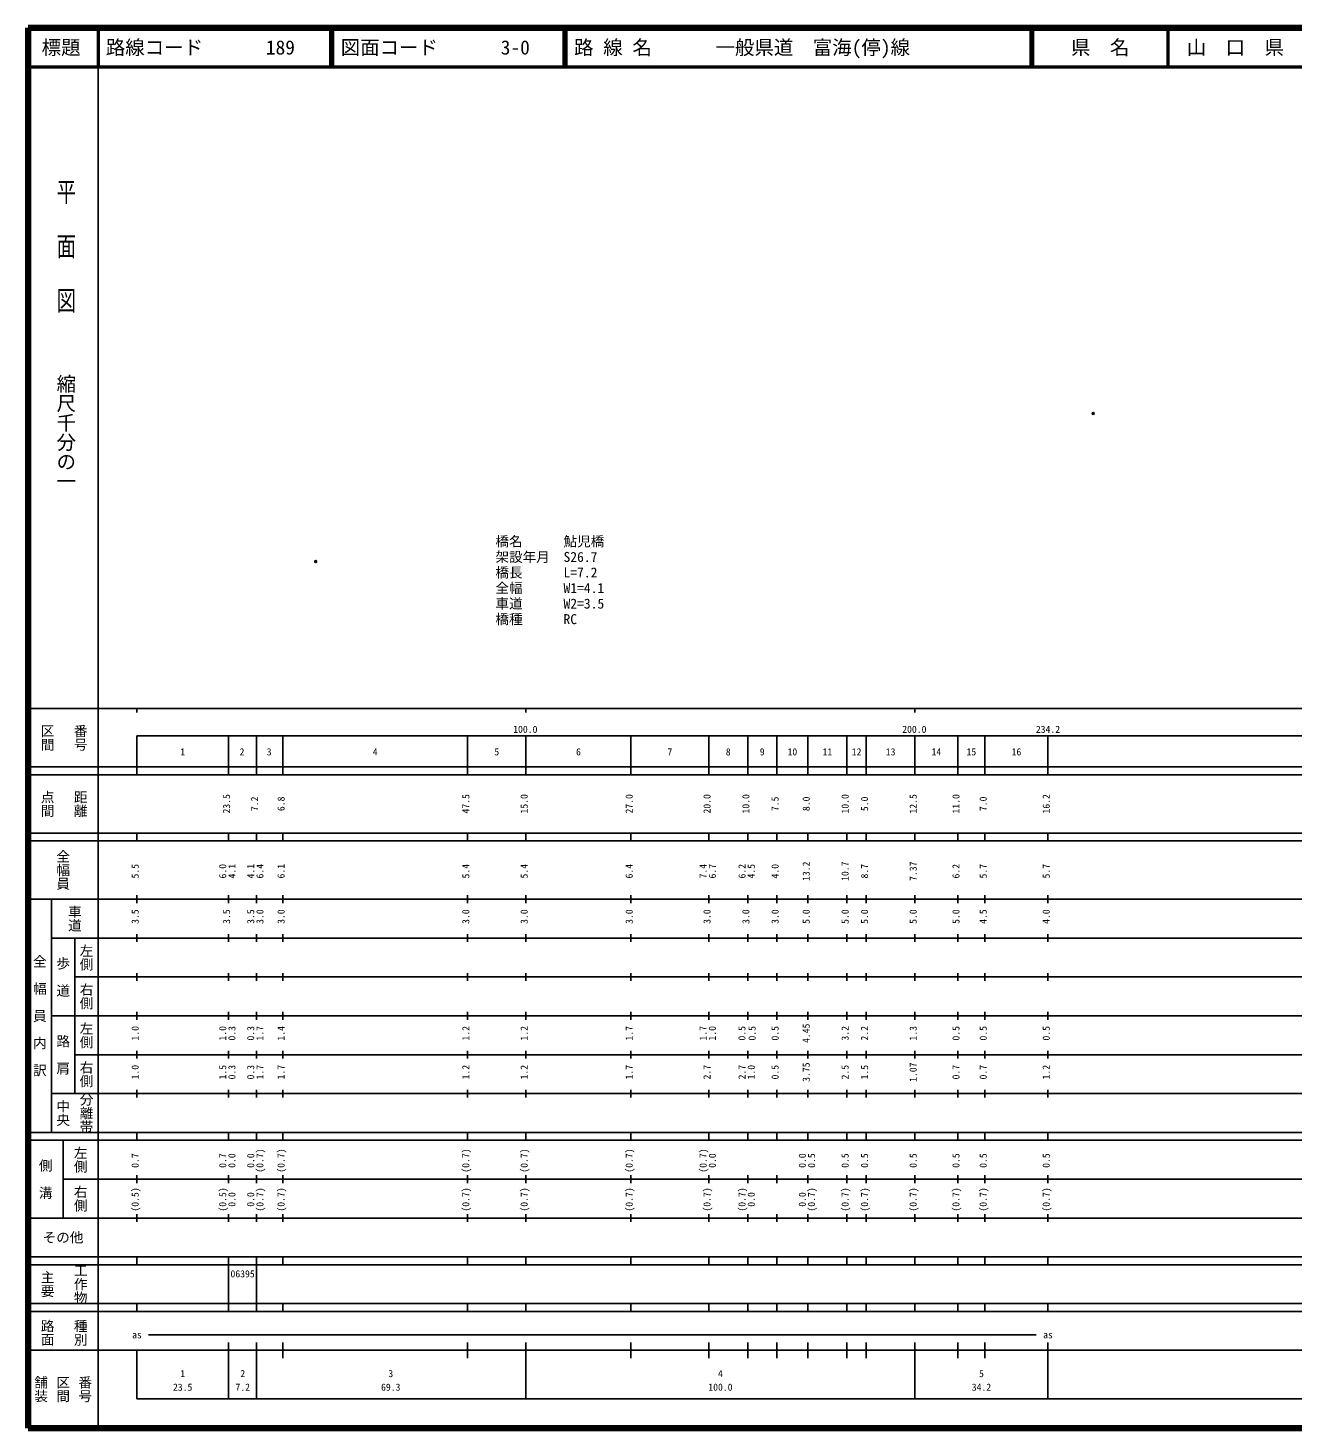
# Model space of a CAD drawing. Units: millimetres on the paper. Extents: x 40 to 680, y 20 to 380.
# Drawn here: x 40 to 365.2, y 20 to 380 of the extents above; entities that cross this region are included whole.
import ezdxf
from ezdxf.enums import TextEntityAlignment as Align

# ---------------------------------------------------------------- set-up
doc = ezdxf.new("R2010")
doc.units = ezdxf.units.MM
doc.header["$PDMODE"] = 32
doc.header["$PDSIZE"] = 0.5
for name, color, linetype in [('M-OTRS', 6, 'Continuous'), ('M-STR-HTXT', 7, 'Continuous'), ('M-TTL-TXT', 7, 'Continuous')]:
    doc.layers.add(name, color=color, linetype=linetype)
for name, color, linetype, lineweight in [('M-TTL', 2, 'Continuous', 140), ('M-TTL-BAND', 7, 'Continuous', 25), ('M-TTL-LINE', 7, 'Continuous', 50)]:
    doc.layers.add(name, color=color, linetype=linetype, lineweight=lineweight)
doc.styles.add('@ＭＳ ゴシック', font='')
doc.styles.add('ＭＳ ゴシック', font='')
doc.styles.get('@ＭＳ ゴシック').set_extended_font_data('@MS Gothic')
doc.styles.get('ＭＳ ゴシック').set_extended_font_data('MS Gothic')

msp = doc.modelspace()

# ---------------------------------------------------------------- linework, layer by layer
at = {"layer": 'M-OTRS'}
for p in [(313.828, 280.887), (113.951, 242.8)]:
    msp.add_point(p, dxfattribs=at)
at = {"layer": 'M-TTL'}
for p, q in [((40, 380), (40, 20)), ((680, 380), (40, 380)), ((40, 20), (680, 20))]:
    msp.add_line(p, q, dxfattribs=at)
at = {"layer": 'M-TTL-BAND'}
for p, q in [((58, 370), (58, 20)), ((40, 205), (579, 205)), ((68, 205), (68, 204)), ((168, 205), (168, 204)), ((268, 205), (268, 204)), ((68, 198), (579, 198)), ((68, 198), (68, 188)), ((91.5, 188), (91.5, 198)), ((98.7, 188), (98.7, 198)), ((105.5, 188), (105.5, 198)), ((153, 188), (153, 198)), ((168, 188), (168, 198)), ((195, 188), (195, 198)), ((215, 188), (215, 198)), ((225, 188), (225, 198)), ((232.5, 188), (232.5, 198)), ((240.5, 188), (240.5, 198)), ((250.5, 188), (250.5, 198)), ((255.5, 188), (255.5, 198)), ((268, 188), (268, 198)), ((279, 188), (279, 198)), ((286, 188), (286, 198)), ((302.2, 188), (302.2, 198)), ((40, 190), (579, 190)), ((40, 188), (579, 188)), ((40, 173), (579, 173)), ((68, 171), (68, 173)), ((91.5, 171), (91.5, 173)), ((98.7, 171), (98.7, 173)), ((105.5, 171), (105.5, 173)), ((153, 171), (153, 173)), ((168, 171), (168, 173)), ((195, 171), (195, 173)), ((215, 171), (215, 173)), ((225, 171), (225, 173)), ((232.5, 171), (232.5, 173)), ((240.5, 171), (240.5, 173)), ((250.5, 171), (250.5, 173)), ((255.5, 171), (255.5, 173)), ((268, 171), (268, 173)), ((279, 171), (279, 173)), ((286, 171), (286, 173)), ((302.2, 171), (302.2, 173)), ((40, 171), (579, 171)), ((40, 156), (579, 156)), ((46, 96), (46, 156)), ((68, 155), (68, 157)), ((91.5, 155), (91.5, 157)), ((98.7, 155), (98.7, 157)), ((105.5, 155), (105.5, 157)), ((153, 155), (153, 157)), ((168, 155), (168, 157)), ((195, 155), (195, 157)), ((215, 155), (215, 157)), ((225, 155), (225, 157)), ((232.5, 155), (232.5, 157)), ((240.5, 155), (240.5, 157)), ((250.5, 155), (250.5, 157)), ((255.5, 155), (255.5, 157)), ((268, 155), (268, 157)), ((279, 155), (279, 157)), ((286, 155), (286, 157)), ((302.2, 155), (302.2, 157)), ((46, 146), (579, 146)), ((52, 146), (52, 106)), ((68, 145), (68, 147)), ((91.5, 145), (91.5, 147)), ((98.7, 145), (98.7, 147)), ((105.5, 145), (105.5, 147)), ((153, 145), (153, 147)), ((168, 145), (168, 147)), ((195, 145), (195, 147)), ((215, 145), (215, 147)), ((225, 145), (225, 147)), ((232.5, 145), (232.5, 147)), ((240.5, 145), (240.5, 147)), ((250.5, 145), (250.5, 147)), ((255.5, 145), (255.5, 147)), ((268, 145), (268, 147)), ((279, 145), (279, 147)), ((286, 145), (286, 147)), ((302.2, 145), (302.2, 147)), ((68, 135), (68, 137)), ((91.5, 135), (91.5, 137)), ((98.7, 135), (98.7, 137)), ((105.5, 135), (105.5, 137)), ((153, 135), (153, 137)), ((168, 135), (168, 137)), ((195, 135), (195, 137)), ((215, 135), (215, 137)), ((225, 135), (225, 137)), ((232.5, 135), (232.5, 137)), ((240.5, 135), (240.5, 137)), ((250.5, 135), (250.5, 137)), ((255.5, 135), (255.5, 137)), ((268, 135), (268, 137)), ((279, 135), (279, 137)), ((286, 135), (286, 137)), ((302.2, 135), (302.2, 137)), ((52, 136), (579, 136)), ((46, 126), (579, 126)), ((68, 125), (68, 127)), ((91.5, 125), (91.5, 127)), ((98.7, 125), (98.7, 127)), ((105.5, 125), (105.5, 127)), ((153, 125), (153, 127)), ((168, 125), (168, 127)), ((195, 125), (195, 127)), ((215, 125), (215, 127)), ((225, 125), (225, 127)), ((232.5, 125), (232.5, 127)), ((240.5, 125), (240.5, 127)), ((250.5, 125), (250.5, 127)), ((255.5, 125), (255.5, 127)), ((268, 125), (268, 127)), ((279, 125), (279, 127)), ((286, 125), (286, 127)), ((302.2, 125), (302.2, 127)), ((52, 116), (579, 116)), ((68, 115), (68, 117)), ((91.5, 115), (91.5, 117)), ((98.7, 115), (98.7, 117)), ((105.5, 115), (105.5, 117)), ((153, 115), (153, 117)), ((168, 115), (168, 117)), ((195, 115), (195, 117)), ((215, 115), (215, 117)), ((225, 115), (225, 117)), ((232.5, 115), (232.5, 117)), ((240.5, 115), (240.5, 117)), ((250.5, 115), (250.5, 117)), ((255.5, 115), (255.5, 117)), ((268, 115), (268, 117)), ((279, 115), (279, 117)), ((286, 115), (286, 117)), ((302.2, 115), (302.2, 117)), ((46, 106), (579, 106)), ((68, 105), (68, 107)), ((91.5, 105), (91.5, 107)), ((98.7, 105), (98.7, 107)), ((105.5, 105), (105.5, 107)), ((153, 105), (153, 107)), ((168, 105), (168, 107)), ((195, 105), (195, 107)), ((215, 105), (215, 107)), ((225, 105), (225, 107)), ((232.5, 105), (232.5, 107)), ((240.5, 105), (240.5, 107)), ((250.5, 105), (250.5, 107)), ((255.5, 105), (255.5, 107)), ((268, 105), (268, 107)), ((279, 105), (279, 107)), ((286, 105), (286, 107)), ((302.2, 105), (302.2, 107)), ((40, 96), (579, 96)), ((40, 94), (579, 94)), ((49, 94), (49, 74)), ((68, 94), (68, 96)), ((91.5, 94), (91.5, 96)), ((98.7, 94), (98.7, 96)), ((105.5, 94), (105.5, 96)), ((153, 94), (153, 96)), ((168, 94), (168, 96)), ((195, 94), (195, 96)), ((215, 94), (215, 96)), ((225, 94), (225, 96)), ((232.5, 94), (232.5, 96)), ((240.5, 94), (240.5, 96)), ((250.5, 94), (250.5, 96)), ((255.5, 94), (255.5, 96)), ((268, 94), (268, 96)), ((279, 94), (279, 96)), ((286, 94), (286, 96)), ((302.2, 94), (302.2, 96)), ((49, 84), (579, 84)), ((68, 83), (68, 85)), ((91.5, 83), (91.5, 85)), ((98.7, 83), (98.7, 85)), ((105.5, 83), (105.5, 85)), ((153, 83), (153, 85)), ((168, 83), (168, 85)), ((195, 83), (195, 85)), ((215, 83), (215, 85)), ((225, 83), (225, 85)), ((232.5, 83), (232.5, 85)), ((240.5, 83), (240.5, 85)), ((250.5, 83), (250.5, 85)), ((255.5, 83), (255.5, 85)), ((268, 83), (268, 85)), ((279, 83), (279, 85)), ((286, 83), (286, 85)), ((302.2, 83), (302.2, 85)), ((40, 74), (579, 74)), ((68, 73), (68, 75)), ((91.5, 73), (91.5, 75)), ((98.7, 73), (98.7, 75)), ((105.5, 73), (105.5, 75)), ((153, 73), (153, 75)), ((168, 73), (168, 75)), ((195, 73), (195, 75)), ((215, 73), (215, 75)), ((225, 73), (225, 75)), ((232.5, 73), (232.5, 75)), ((240.5, 73), (240.5, 75)), ((250.5, 73), (250.5, 75)), ((255.5, 73), (255.5, 75)), ((268, 73), (268, 75)), ((279, 73), (279, 75)), ((286, 73), (286, 75)), ((302.2, 73), (302.2, 75)), ((40, 64), (579, 64)), ((40, 62), (579, 62)), ((68, 62), (68, 64)), ((91.5, 62), (91.5, 64)), ((91.5, 52), (91.5, 62)), ((98.7, 62), (98.7, 64)), ((98.7, 52), (98.7, 62)), ((105.5, 62), (105.5, 64)), ((153, 62), (153, 64)), ((168, 62), (168, 64)), ((195, 62), (195, 64)), ((215, 62), (215, 64)), ((225, 62), (225, 64)), ((232.5, 62), (232.5, 64)), ((240.5, 62), (240.5, 64)), ((250.5, 62), (250.5, 64)), ((255.5, 62), (255.5, 64)), ((268, 62), (268, 64)), ((279, 62), (279, 64)), ((286, 62), (286, 64)), ((302.2, 62), (302.2, 64)), ((40, 52), (579, 52)), ((68, 50), (68, 52)), ((91.5, 50), (91.5, 52)), ((98.7, 50), (98.7, 52)), ((105.5, 50), (105.5, 52)), ((153, 50), (153, 52)), ((168, 50), (168, 52)), ((195, 50), (195, 52)), ((215, 50), (215, 52)), ((225, 50), (225, 52)), ((232.5, 50), (232.5, 52)), ((240.5, 50), (240.5, 52)), ((250.5, 50), (250.5, 52)), ((255.5, 50), (255.5, 52)), ((268, 50), (268, 52)), ((279, 50), (279, 52)), ((286, 50), (286, 52)), ((302.2, 50), (302.2, 52)), ((40, 50), (579, 50)), ((71, 44), (299.2, 44)), ((40, 40), (579, 40)), ((68, 40), (68, 27.5)), ((91.5, 27.5), (91.5, 42)), ((98.7, 27.5), (98.7, 42)), ((105.5, 38), (105.5, 42)), ((153, 38), (153, 42)), ((168, 27.5), (168, 42)), ((195, 38), (195, 42)), ((215, 38), (215, 42)), ((225, 38), (225, 42)), ((232.5, 38), (232.5, 42)), ((240.5, 38), (240.5, 42)), ((250.5, 38), (250.5, 42)), ((255.5, 38), (255.5, 42)), ((268, 27.5), (268, 42)), ((279, 38), (279, 42)), ((286, 38), (286, 42)), ((302.2, 27.5), (302.2, 42)), ((68, 27.5), (579, 27.5))]:
    msp.add_line(p, q, dxfattribs=at)
at = {"layer": 'M-TTL-LINE'}
for p, q in [((58, 380), (58, 370)), ((117.75, 380), (117.75, 370)), ((118.25, 380), (118.25, 370)), ((177.75, 380), (177.75, 370)), ((178.25, 380), (178.25, 370)), ((297.75, 380), (297.75, 370)), ((298.25, 380), (298.25, 370)), ((333, 380), (333, 370)), ((40, 370), (680, 370))]:
    msp.add_line(p, q, dxfattribs=at)

# ---------------------------------------------------------------- texts
at = {"layer": 'M-STR-HTXT', "style": 'ＭＳ ゴシック'}
for s, p in [('橋名\u3000\u3000\u3000鮎児橋', (160.155, 249.274)), ('架設年月\u3000S26.7', (160.155, 245.274)), ('橋長\u3000\u3000\u3000L=7.2', (160.155, 241.274)), ('全幅\u3000\u3000\u3000W1=4.1', (160.155, 237.274)), ('車道\u3000\u3000\u3000W2=3.5', (160.155, 233.274)), ('橋種\u3000\u3000\u3000RC', (160.155, 229.274))]:
    msp.add_text(s, height=2.566, dxfattribs=at).set_placement(p, align=Align.TOP_LEFT)
at = {"layer": 'M-TTL-BAND', "style": '@ＭＳ ゴシック', "width": 1.4}
msp.add_text('平  面  図', height=3.666, rotation=270, dxfattribs=at).set_placement((49.777, 306.475), align=Align.MIDDLE_RIGHT)
at = {"layer": 'M-TTL-BAND', "style": '@ＭＳ ゴシック'}
msp.add_text('縮尺千分の一', height=3.666, rotation=270, dxfattribs=at).set_placement((49.777, 261.03), align=Align.MIDDLE_RIGHT)
for s, p in [('区間', (45, 197.5)), ('番号', (53.5, 197.5)), ('点間', (45, 180.5)), ('距離', (53.5, 180.5)), ('全幅員', (49, 163.5)), ('車道', (52, 151)), ('左側', (55, 141)), ('全\u3000幅\u3000員\u3000内\u3000訳', (43, 126)), ('歩\u3000道', (49, 136)), ('右側', (55, 131)), ('左側', (55, 121)), ('路\u3000肩', (49, 116)), ('右側', (55, 111)), ('分離帯', (55, 101)), ('中央', (49, 101)), ('左側', (53.5, 89)), ('側\u3000溝', (44.5, 84)), ('右側', (53.5, 79)), ('工作物', (53.5, 57)), ('主要', (45, 57)), ('路面', (45, 44.5)), ('種別', (53.5, 44.5)), ('舗装', (43.333, 30)), ('区間', (49, 30)), ('番号', (54.667, 30))]:
    msp.add_text(s, height=2.566, rotation=270, dxfattribs=at).set_placement(p, align=Align.MIDDLE_CENTER)
at = {"layer": 'M-TTL-BAND', "style": 'ＭＳ ゴシック'}
for s, p in [('100.0', (167.844, 198.195)), ('200.0', (267.844, 198.195)), ('234.2', (302.2, 198.195)), ('1', (79.75, 192.405)), ('2', (95, 192.405)), ('3', (102, 192.405)), ('4', (129.25, 192.405)), ('5', (160.5, 192.405)), ('6', (181.5, 192.405)), ('7', (205, 192.405)), ('8', (220, 192.405)), ('9', (228.75, 192.405)), ('10', (236.5, 192.405)), ('11', (245.5, 192.405)), ('12', (253, 192.405)), ('13', (261.75, 192.405)), ('14', (273.5, 192.405)), ('15', (282.5, 192.405)), ('16', (294.1, 192.405)), ('as', (68, 42.5)), ('as', (302.2, 42.5)), ('1', (79.75, 32.523)), ('2', (95.2, 32.523)), ('3', (133.25, 32.523)), ('4', (218, 32.523)), ('5', (285.1, 32.523)), ('23.5', (79.75, 29.033)), ('7.2', (95.2, 29.033)), ('69.3', (133.25, 29.033)), ('100.0', (218, 29.033)), ('34.2', (285.1, 29.033))]:
    msp.add_text(s, height=1.833, dxfattribs=at).set_placement(p, align=Align.BOTTOM_CENTER)
for s, p in [('23.5', (92.5, 180.5)), ('7.2', (99.7, 180.5)), ('6.8', (106.5, 180.5)), ('47.5', (154, 180.5)), ('15.0', (169, 180.5)), ('27.0', (196, 180.5)), ('20.0', (216, 180.5)), ('10.0', (226, 180.5)), ('7.5', (233.5, 180.5)), ('8.0', (241.5, 180.5)), ('10.0', (251.5, 180.5)), ('5.0', (256.5, 180.5)), ('12.5', (269, 180.5)), ('11.0', (280, 180.5)), ('7.0', (287, 180.5)), ('16.2', (303.2, 180.5)), ('5.5', (69, 163.174)), ('6.0', (91.5, 163.174)), ('4.1', (93.87, 163.174)), ('4.1', (98.7, 163.174)), ('6.4', (101.07, 163.174)), ('6.1', (106.5, 163.174)), ('5.4', (154, 163.174)), ('5.4', (169, 163.174)), ('6.4', (196, 163.174)), ('7.4', (215, 163.174)), ('6.7', (217.37, 163.174)), ('6.2', (225, 163.174)), ('4.5', (227.37, 163.174)), ('4.0', (233.5, 163.174)), ('13.2', (241.5, 163.174)), ('10.7', (251.5, 163.174)), ('8.7', (256.5, 163.174)), ('7.37', (269, 163.174)), ('6.2', (280, 163.174)), ('5.7', (287, 163.174)), ('5.7', (303.2, 163.174)), ('3.5', (69, 151.5)), ('3.5', (92.5, 151.5)), ('3.5', (98.7, 151.5)), ('3.0', (101.07, 151.5)), ('3.0', (106.5, 151.5)), ('3.0', (154, 151.5)), ('3.0', (169, 151.5)), ('3.0', (196, 151.5)), ('3.0', (216, 151.5)), ('3.0', (226, 151.5)), ('3.0', (233.5, 151.5)), ('5.0', (241.5, 151.5)), ('5.0', (251.5, 151.5)), ('5.0', (256.5, 151.5)), ('5.0', (269, 151.5)), ('5.0', (280, 151.5)), ('4.5', (287, 151.5)), ('4.0', (303.2, 151.5)), ('1.0', (69, 121.5)), ('1.0', (91.5, 121.5)), ('0.3', (93.87, 121.5)), ('0.3', (98.7, 121.5)), ('1.7', (101.07, 121.5)), ('1.4', (106.5, 121.5)), ('1.2', (154, 121.5)), ('1.2', (169, 121.5)), ('1.7', (196, 121.5)), ('1.7', (215, 121.5)), ('1.0', (217.37, 121.5)), ('0.5', (224.981, 121.5)), ('0.5', (227.585, 121.5)), ('0.5', (233.5, 121.5)), ('4.45', (241.5, 121.5)), ('3.2', (251.5, 121.5)), ('2.2', (256.5, 121.5)), ('1.3', (269, 121.5)), ('0.5', (280, 121.5)), ('0.5', (287, 121.5)), ('0.5', (303.2, 121.5)), ('1.0', (69, 111.5)), ('1.5', (91.5, 111.5)), ('0.3', (93.87, 111.5)), ('0.3', (98.7, 111.5)), ('1.7', (101.07, 111.5)), ('1.7', (106.5, 111.5)), ('1.2', (154, 111.5)), ('1.2', (169, 111.5)), ('1.7', (196, 111.5)), ('2.7', (216, 111.5)), ('2.7', (225, 111.5)), ('1.0', (227.37, 111.5)), ('0.5', (233.5, 111.5)), ('3.75', (241.5, 111.5)), ('2.5', (251.5, 111.5)), ('1.5', (256.5, 111.5)), ('1.07', (269, 111.5)), ('0.7', (280, 111.5)), ('0.7', (287, 111.5)), ('1.2', (303.2, 111.5)), ('0.7', (69, 88.764)), ('0.7', (91.5, 88.764)), ('0.0', (93.87, 88.764)), ('0.0', (98.7, 88.764)), ('(0.7)', (101.07, 88.764)), ('(0.7)', (106.5, 88.764)), ('(0.7)', (154, 88.764)), ('(0.7)', (169, 88.764)), ('(0.7)', (196, 88.764)), ('(0.7)', (215, 88.764)), ('0.0', (217.37, 88.764)), ('0.0', (240.5, 88.764)), ('0.5', (242.87, 88.764)), ('0.5', (251.5, 88.764)), ('0.5', (256.5, 88.764)), ('0.5', (269, 88.764)), ('0.5', (280, 88.764)), ('0.5', (287, 88.764)), ('0.5', (303.2, 88.764)), ('(0.5)', (69, 78.764)), ('(0.5)', (91.5, 78.764)), ('0.0', (93.87, 78.764)), ('0.0', (98.7, 78.764)), ('(0.7)', (101.07, 78.764)), ('(0.7)', (106.5, 78.764)), ('(0.7)', (154, 78.764)), ('(0.7)', (169, 78.764)), ('(0.7)', (196, 78.764)), ('(0.7)', (216, 78.764)), ('(0.7)', (225, 78.764)), ('0.0', (227.37, 78.764)), ('0.0', (240.5, 78.764)), ('(0.7)', (242.87, 78.764)), ('(0.7)', (251.5, 78.764)), ('(0.7)', (256.5, 78.764)), ('(0.7)', (269, 78.764)), ('(0.7)', (280, 78.764)), ('(0.7)', (287, 78.764)), ('(0.7)', (303.2, 78.764))]:
    msp.add_text(s, height=1.833, rotation=90, dxfattribs=at).set_placement(p, align=Align.BOTTOM_CENTER)
msp.add_text('その他', height=2.566, dxfattribs=at).set_placement((49, 69), align=Align.MIDDLE_CENTER)
msp.add_text('06395', height=1.833, dxfattribs=at).set_placement((92.047, 58.179), align=Align.BOTTOM_LEFT)
at = {"layer": 'M-TTL-TXT', "style": 'ＭＳ ゴシック'}
for s, p in [('標題', (48.5, 375)), ('県\u3000名', (315.625, 375)), ('山\u3000口\u3000県', (350.375, 375))]:
    msp.add_text(s, height=3.666, dxfattribs=at).set_placement(p, align=Align.MIDDLE_CENTER)
for s, p in [('路線コード', (60, 375)), ('189', (101.142, 375)), ('図面コード', (120.38, 375)), ('3-0', (161.521, 375)), ('路 線 名', (180.38, 375)), ('一般県道\u3000富海(停)線', (216.734, 375))]:
    msp.add_text(s, height=3.666, dxfattribs=at).set_placement(p, align=Align.MIDDLE_LEFT)

doc.saveas('drawing.dxf')
